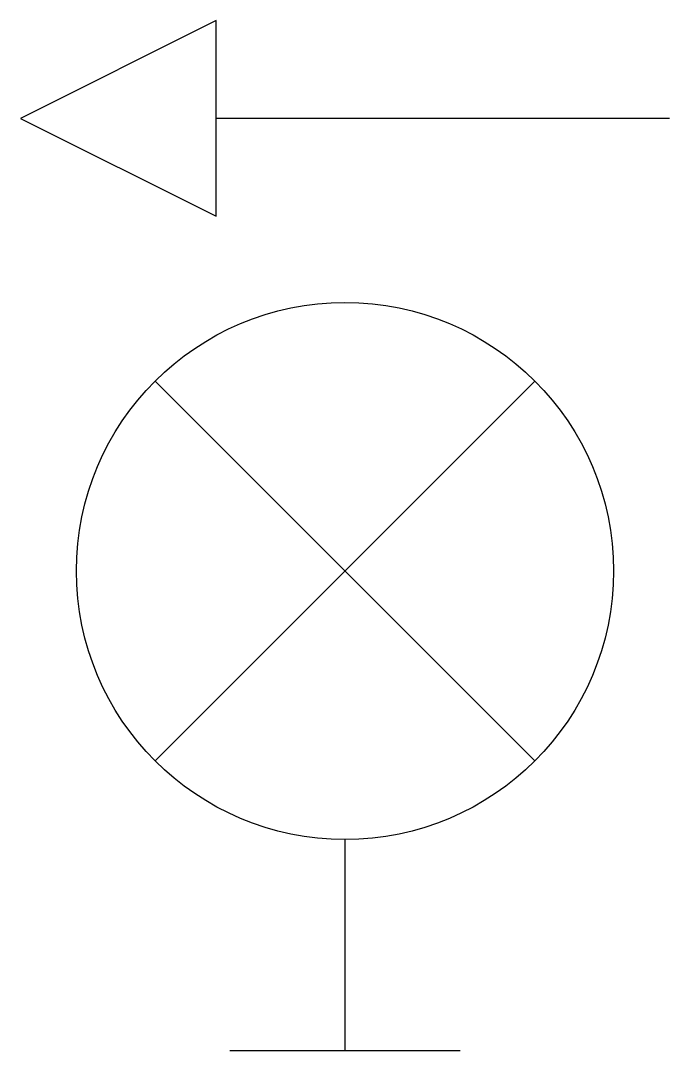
# Model space of a CAD drawing. Extents: x -0.088 to 0.088, y 0 to 0.28.
import ezdxf

# ---------------------------------------------------------------- set-up
doc = ezdxf.new("R2010")
doc.units = 0
doc.header["$MEASUREMENT"] = 0
doc.layers.get('0').update_dxf_attribs({"linetype": 'CONTINUOUS'})

msp = doc.modelspace()

# ---------------------------------------------------------------- linework, layer by layer
at = {"linetype": 'Continuous'}
msp.add_line((0.08809, 0.25312), (-0.03496, 0.25312), dxfattribs=at)
for p, q in [((-0.05156, 0.18177), (0.05156, 0.07865)), ((0.05156, 0.18177), (-0.05156, 0.07865)), ((0, 0.05729), (0, 0)), ((-0.03125, 0), (0.03125, 0))]:
    msp.add_line(p, q)
msp.add_lwpolyline([(-0.08809, 0.25312), (-0.03496, 0.22656), (-0.03496, 0.27969)], close=True)
msp.add_circle((0, 0.13021), 0.07292)
msp.add_solid([(-0.03496, 0.27969), (-0.08809, 0.25312), (-0.03496, 0.22656), (-0.03496, 0.27969)])

doc.saveas('drawing.dxf')
